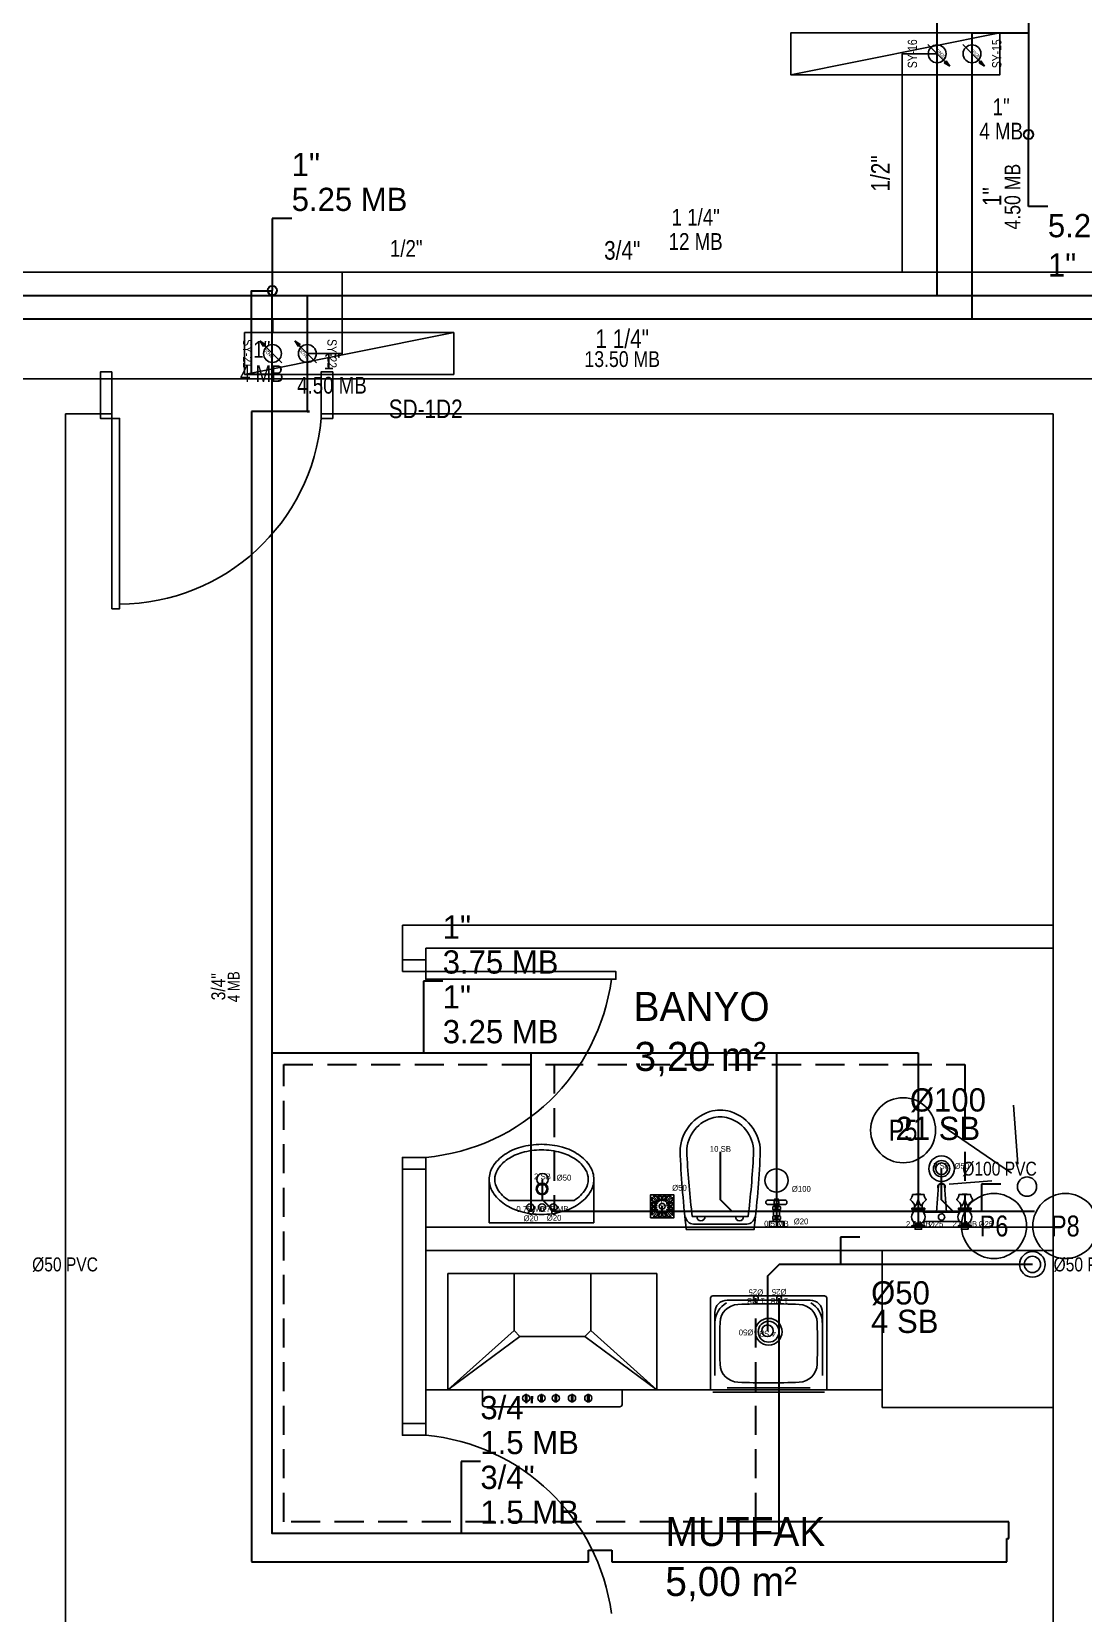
# Model space of a CAD drawing. Header units: centimetres. Extents: x 247996 to 315152, y -468471 to -440326.
# Drawn here: x 255468 to 255921, y -444762 to -444081 of the extents above; entities that cross this region are included whole.
import ezdxf
from ezdxf.enums import TextEntityAlignment as Align

# ---------------------------------------------------------------- set-up
doc = ezdxf.new("R2010")
doc.units = ezdxf.units.CM
doc.linetypes.add('0', pattern=[500, 500])
doc.linetypes.add('BASMA HATTI', pattern=[0.375, 0.25, -0.125])
for name, color, linetype in [('SCOTT-MD-YUK-BIRIMI', 7, 'CONTINUOUS'), ('SCOTT-MKDU0', 50, 'CONTINUOUS'), ('SCOTT-MTY-PISSU-KOLON', 211, 'Continuous'), ('SCOTT-MTY-PISSU-KOLONNO', 211, 'Continuous'), ('SCOTT-MTY-SAYAC', 3, 'Continuous'), ('SCOTT-MTY-SIRKULASYON-BORU', 31, 'Continuous'), ('SCOTT-MTY-TEFRIS', 15, 'CONTINUOUS'), ('SCOTT-MTY-VANA', 1, 'Continuous'), ('SCOTT-MTY-YUK-BIRIMI', 7, 'CONTINUOUS')]:
    doc.layers.add(name, color=color, linetype=linetype)
for name, color, linetype, lineweight in [('SCOTT-MTY-PISSU-BORU-TAVANDAN', 6, 'PISSU HATTI', 30), ('SCOTT-MTY-PISSU-CAP', 211, 'CONTINUOUS', 30), ('SCOTT-MTY-SICAKSU-BORU', 1, 'BASMA HATTI', 30), ('SCOTT-MTY-SOGUKSU-BORU', 5, '0', 30), ('SCOTT-MTY-TEMIZSU-CAP', 101, 'CONTINUOUS', 30)]:
    doc.layers.add(name, color=color, linetype=linetype, lineweight=lineweight)
doc.styles.add('CAP', font='wturkce.SHX', dxfattribs={"width": 0.65})
doc.styles.add('MtXpl_Comic_Sans_MS', font='comic.ttf')
doc.styles.add('MTY_CAP', font='wturkce.SHX', dxfattribs={"width": 0.65})
doc.styles.add('ROTAS', font='arial.ttf')
doc.linetypes.add('PISSU HATTI', pattern='A,0.5,0.5,["(",Standard,S=0.1,R=0,X=-0.01,Y=-0.036],-0.05', length=0.9)

# ---------------------------------------------------------------- blocks, each defined once
blk = doc.blocks.new('T-DOLAP')
blk.add_line((-45, -9), (45, 9))
blk.add_lwpolyline([(-45, -9), (45, -9), (45, 9), (-45, 9)], close=True)
blk = doc.blocks.new('MTY-SU SAYACI')
at = {"layer": 'SCOTT-MTY-VANA'}
blk.add_hatch(color=256, dxfattribs=at).paths.add_polyline_path([(9.8, 9.8), (5.6, 7), (7, 5.6)])
for p, q in [((-7.3, -7.3), (6.3, 6.3)), ((5.6, 7), (9.8, 9.8)), ((7, 5.6), (5.6, 7)), ((7, 5.6), (9.8, 9.8))]:
    blk.add_line(p, q, dxfattribs=at)
blk.add_circle((0, 0), 7, dxfattribs=at)
blk.add_attdef('CAP', (-2.3, -1.2), '', height=2.5, rotation=45, dxfattribs=at)
blk = doc.blocks.new('T-KOLON-P')
for radius in [5.5, 3.5]:
    blk.add_circle((0, 0), radius)
blk = doc.blocks.new('SUZGEC1')
at = {"layer": 'SCOTT-MTY-TEFRIS'}
blk.add_lwpolyline([(-5, -5), (-5, 5), (5, 5), (5, -5)], close=True, dxfattribs=at)
for points in [[(-4.33, 3.86), (-1.99, 1.52, 0.029484), (-2.15, 1.27), (-4.33, 2.48)], [(-2.48, 0.33), (-4.33, 0.33), (-4.33, 1.72), (-2.41, 0.65, 0.032775)], [(-3.86, 4.33), (-2.48, 4.33), (-1.27, 2.15, 0.029484), (-1.52, 1.99)], [(-0.65, 2.41, -0.032775), (-0.33, 2.48), (-0.33, 4.33), (-1.72, 4.33)], [(0.33, 2.48), (0.33, 4.33), (1.72, 4.33), (0.65, 2.41, 0.032775)], [(1.27, 2.15), (2.48, 4.33), (3.86, 4.33), (1.52, 1.99, 0.029484)], [(4.33, 3.86), (1.99, 1.52, -0.029484), (2.15, 1.27), (4.33, 2.48)], [(4.33, 0.33), (4.33, 1.72), (2.41, 0.65, -0.032775), (2.48, 0.33)], [(-2.48, -0.33), (-4.33, -0.33), (-4.33, -1.72), (-2.41, -0.65, -0.032775)], [(-4.33, -3.86), (-1.99, -1.52, -0.029484), (-2.15, -1.27), (-4.33, -2.48)], [(-3.86, -4.33), (-2.48, -4.33), (-1.27, -2.15, -0.029484), (-1.52, -1.99)], [(-0.33, -4.33), (-1.72, -4.33), (-0.65, -2.41, 0.032775), (-0.33, -2.48)], [(0.33, -2.48), (0.33, -4.33), (1.72, -4.33), (0.65, -2.41, -0.032775)], [(2.48, -4.33), (1.27, -2.15, 0.029484), (1.52, -1.99), (3.86, -4.33)], [(4.33, -2.48), (4.33, -3.86), (1.99, -1.52, 0.029484), (2.15, -1.27)], [(4.33, -0.33), (4.33, -1.72), (2.41, -0.65, 0.032775), (2.48, -0.33)]]:
    blk.add_lwpolyline(points, format="xyb", close=True, dxfattribs=at)
blk.add_circle((0, 0), 1.25, dxfattribs=at)
at = {"layer": 'SCOTT-MD-YUK-BIRIMI', "color": 6, "style": 'CAP'}
blk.add_attdef('PSCP', (4.29, 6.72), '', height=2.5, dxfattribs=at)
blk.add_attdef('PS', text='', height=2.5, dxfattribs=at).set_placement((0, 0), align=Align.CENTER)
blk = doc.blocks.new('EVIYE1')
at = {"layer": 'SCOTT-MTY-TEFRIS', "color": 6}
blk.add_circle((0, 15), 2.5, dxfattribs=at)
at = {"layer": 'SCOTT-MTY-TEFRIS', "color": 3, "ltscale": 10}
blk.add_circle((-5, 1), 1, dxfattribs=at)
at = {"layer": 'SCOTT-MTY-TEFRIS', "color": 1, "ltscale": 10}
blk.add_circle((5, 1), 1, dxfattribs=at)
at = {"layer": 'SCOTT-MD-YUK-BIRIMI', "color": 6, "style": 'CAP'}
blk.add_attdef('PS', text='', height=2.5, dxfattribs=at).set_placement((0, 15), align=Align.CENTER)
blk.add_attdef('PSCP', (6.08, 14.48), '', height=2.5, dxfattribs=at)
at = {"layer": 'SCOTT-MD-YUK-BIRIMI', "color": 3, "style": 'CAP'}
for tag, p in [('SO', (-5, 1)), ('SOCP', (-5, -2.99))]:
    blk.add_attdef(tag, text='', height=2.5, dxfattribs=at).set_placement(p, align=Align.CENTER)
at = {"layer": 'SCOTT-MD-YUK-BIRIMI', "color": 1, "style": 'CAP'}
for tag, p in [('SC', (5, 1)), ('SCCP', (5, -2.8))]:
    blk.add_attdef(tag, text='', height=2.5, dxfattribs=at).set_placement(p, align=Align.CENTER)
blk = doc.blocks.new('KLOZET1')
at = {"layer": 'SCOTT-MTY-TEFRIS', "color": 15}
blk.add_lwpolyline([(-3.88, 11.44, 0.414214), (-4.52, 10.8), (-4.52, 10.3, 0.414214), (-3.88, 9.66), (3.88, 9.66, 0.414214), (4.52, 10.3), (4.52, 10.8, 0.414214), (3.88, 11.44)], format="xyb", close=True, dxfattribs=at)
for points in [[(-1.61, 8.64), (-1.61, 7.54)], [(-1.21, 7.21), (-1.21, 4.8)], [(1.13, 8.88), (-1.06, 8.88)], [(-1.06, 7.3), (1.13, 7.3)], [(-0.51, 8.64), (-0.51, 7.54)], [(0.58, 8.64), (0.58, 7.54)], [(1.28, 4.8), (1.28, 5.24), (1.28, 7.21)], [(1.68, 8.64), (1.68, 7.54)], [(-1.61, 4.45), (-1.61, 3.35)], [(-1.35, 3.17), (-1.35, 2.32), (1.42, 2.32), (1.42, 3.17)], [(1.13, 4.69), (-1.06, 4.69)], [(-1.06, 3.11), (1.13, 3.11)], [(-0.51, 4.45), (-0.51, 3.35)], [(0.58, 4.45), (0.58, 3.35)], [(1.68, 4.45), (1.68, 3.35)]]:
    blk.add_lwpolyline(points, dxfattribs=at)
at = {"layer": 'SCOTT-MTY-TEFRIS', "color": 15, "elevation": 0}
for points in [[(-1, 10.3), (-1, 10.8, -0.414214), (-0.36, 11.44)], [(1, 10.3), (1, 10.8, 0.414214), (0.36, 11.44)]]:
    blk.add_lwpolyline(points, format="xyb", dxfattribs=at)
at = {"layer": 'SCOTT-MTY-TEFRIS', "color": 15}
for points in [[(-0.76, 11.45), (0.76, 11.45), (0.76, 11.98), (-0.76, 11.98)], [(-0.76, 8.88), (0.76, 8.88), (0.76, 9.66), (-0.76, 9.66)], [(3, 0), (-3, 0), (-3, 2.32), (3, 2.32)]]:
    blk.add_lwpolyline(points, close=True, dxfattribs=at)
at = {"layer": 'SCOTT-MTY-TEFRIS', "color": 6}
blk.add_circle((0, 20), 5, dxfattribs=at)
at = {"layer": 'SCOTT-MTY-TEFRIS', "color": 15}
for centre, radius, start, end in [((-1.06, 8.15), 0.734, 41.75917, 138.24096), ((-1.06, 8.03), 0.734, 221.7593, 318.24081), ((-0.36, 10.3, 0), 0.641, 179.99985, 270.00006), ((0.04, 8.15), 0.734, 41.75917, 138.24096), ((0.04, 8.03), 0.734, 221.7593, 318.24081), ((0.36, 10.3, 0), 0.641, 270.00006, 0), ((1.13, 8.15), 0.734, 41.75917, 138.24096), ((1.13, 8.03), 0.734, 221.7593, 318.24081), ((-1.06, 3.96), 0.734, 41.75917, 138.24096), ((-1.06, 3.84), 0.734, 221.7593, 318.24081), ((0.04, 3.96), 0.734, 41.75917, 138.24096), ((0.04, 3.84), 0.734, 221.7593, 318.24081), ((1.13, 3.96), 0.734, 41.75917, 138.24096), ((1.13, 3.84), 0.734, 221.7593, 318.24081)]:
    blk.add_arc(centre, radius, start, end, dxfattribs=at)
at = {"layer": 'SCOTT-MD-YUK-BIRIMI', "color": 6, "style": 'CAP'}
blk.add_attdef('PS', text='', height=2.5, dxfattribs=at).set_placement((0, 20), align=Align.CENTER)
blk.add_attdef('PSCP', (6.63, 15.09), '', height=2.5, dxfattribs=at)
at = {"layer": 'SCOTT-MD-YUK-BIRIMI', "color": 3, "style": 'CAP'}
blk.add_attdef('SO', text='', height=2.5, dxfattribs=at).set_placement((0, 0.13), align=Align.CENTER)
blk.add_attdef('SOCP', (7.43, 1.09), '', height=2.5, dxfattribs=at)
blk = doc.blocks.new('LAVABO1')
at = {"layer": 'SCOTT-MTY-TEFRIS', "color": 6}
blk.add_circle((0, 15), 2.5, dxfattribs=at)
at = {"layer": 'SCOTT-MTY-TEFRIS', "color": 3, "ltscale": 10}
blk.add_circle((-5, 1), 1, dxfattribs=at)
at = {"layer": 'SCOTT-MTY-TEFRIS', "color": 1, "ltscale": 10}
blk.add_circle((5, 1), 1, dxfattribs=at)
at = {"layer": 'SCOTT-MD-YUK-BIRIMI', "color": 6, "style": 'CAP'}
blk.add_attdef('PS', text='', height=2.5, dxfattribs=at).set_placement((0, 15), align=Align.CENTER)
blk.add_attdef('PSCP', (6.08, 14.48), '', height=2.5, dxfattribs=at)
at = {"layer": 'SCOTT-MD-YUK-BIRIMI', "color": 3, "style": 'CAP'}
for tag, p in [('SO', (-5, 1)), ('SOCP', (-5, -2.99))]:
    blk.add_attdef(tag, text='', height=2.5, dxfattribs=at).set_placement(p, align=Align.CENTER)
at = {"layer": 'SCOTT-MD-YUK-BIRIMI', "color": 1, "style": 'CAP'}
for tag, p in [('SC', (5, 1)), ('SCCP', (5, -2.8))]:
    blk.add_attdef(tag, text='', height=2.5, dxfattribs=at).set_placement(p, align=Align.CENTER)
blk = doc.blocks.new('DUS TEKNESI1')
at = {"layer": 'SCOTT-MTY-TEFRIS'}
for points in [[(-10, 13.89), (-10, 12.2, -0.146062), (-11.33, 8.88, 0.113221), (-13.28, 11.48, -0.416893), (-13.31, 11.96)], [(-6.69, 11.96, -0.17585), (-7.51, 13.89), (-12.49, 13.89, -0.17585), (-13.31, 11.96)], [(0, 18.37), (-0.63, 18.37, 0.391322), (-1.29, 17.76), (-2.2, 6.27)], [(0, 18.37), (0.63, 18.37, -0.391322), (1.29, 17.76), (2.2, 6.27)], [(6.69, 11.96, 0.17585), (7.51, 13.89), (12.49, 13.89, 0.17585), (13.31, 11.96)], [(10, 13.89), (10, 12.2, 0.146062), (11.33, 8.88, -0.113221), (13.28, 11.48)], [(-8.61, 6.88, -0.601952), (-8.61, 1.65), (-8.61, 0.83)], [(8.61, 6.88, 0.601952), (8.61, 1.65), (11.39, 1.65, 0.601952), (11.39, 6.88)], [(-12.77, 0.5), (-12.77, 0), (-10, 0), (-7.23, 0), (-7.23, 0.5, 0.153746), (-12.77, 0.5), (-10, 0.5), (-7.23, 0.5)], [(12.77, 0.5), (12.77, 0), (10, 0), (7.23, 0), (7.23, 0.5, -0.153746), (12.77, 0.5), (10, 0.5), (7.23, 0.5)]]:
    blk.add_lwpolyline(points, format="xyb", dxfattribs=at)
for points in [[(-12.77, 7.51), (-10, 7.51), (-7.23, 7.51), (-7.23, 8.01), (-10, 8.01), (-12.77, 8.01)], [(12.77, 7.51), (10, 7.51), (7.23, 7.51), (7.23, 8.01), (10, 8.01), (12.77, 8.01)], [(-8.61, 0), (-8.61, -1.03), (-11.39, -1.03), (-11.39, 0)], [(11.39, 0), (11.39, -1.03), (8.61, -1.03), (8.61, 0)]]:
    blk.add_lwpolyline(points, close=True, dxfattribs=at)
for points in [[(-11.64, 9.5), (-11.64, 8.01)], [(-11.39, 7.51), (-11.39, 6.88), (-8.61, 6.88)], [(-8.61, 7.51), (-8.61, 6.88)], [(-8.36, 9.5), (-8.36, 8.01)], [(8.36, 9.5), (8.36, 8.01)], [(11.39, 7.51), (11.39, 6.88), (8.61, 6.88)], [(8.61, 7.51), (8.61, 6.88)], [(11.64, 9.5), (11.64, 8.01)], [(-8.61, 1.65), (-11.39, 1.65), (-11.39, 0.83)], [(7.82, 6.27), (-7.82, 6.27)], [(-7.82, 2.27), (7.82, 2.27)], [(8.61, 1.65), (8.61, 0.83)], [(11.39, 1.65), (11.39, 0.83)]]:
    blk.add_lwpolyline(points, dxfattribs=at)
at = {"layer": 'SCOTT-MTY-TEFRIS', "color": 6}
blk.add_circle((0, 25), 2.5, dxfattribs=at)
at = {"layer": 'SCOTT-MTY-TEFRIS'}
for centre, radius, start, end in [((-9.99, 2.25), 11.85, 79.4131, 100.58675), ((0, 17.2), 1.6, 330.69749, 209.30263), ((9.99, 2.25), 11.85, 79.4131, 100.58675), ((-10, 4.27), 2.96, 117.90841, 242.09186), ((-3.77, 12.76), 6.25, 185.20803, 218.44761), ((-2.03, 5.93), 7.27, 130.25508, 156.09376), ((-6.95, 11.74), 0.344, 310.56547, 41.0891), ((6.95, 11.74), 0.344, 138.91075, 229.43465), ((2.03, 5.93), 7.27, 23.90632, 49.74465), ((3.77, 12.76), 6.25, 321.55251, 354.79208), ((13.05, 11.74), 0.344, 310.56547, 41.0891), ((0, 4.27), 1.37, 90.00021, 270.00006), ((0, 4.27), 1.37, 270.00006, 90.00021)]:
    blk.add_arc(centre, radius, start, end, dxfattribs=at)
at = {"layer": 'SCOTT-MD-YUK-BIRIMI', "color": 6, "style": 'CAP'}
blk.add_attdef('PS', text='', height=2.5, dxfattribs=at).set_placement((0, 25), align=Align.CENTER)
blk.add_attdef('PSCP', (5.6, 25), '', height=2.5, dxfattribs=at)
at = {"layer": 'SCOTT-MD-YUK-BIRIMI', "color": 3, "style": 'CAP'}
blk.add_attdef('SO', text='', height=2.5, dxfattribs=at).set_placement((-10, 0), align=Align.CENTER)
blk.add_attdef('SOCP', (-5.56, 0), '', height=2.5, dxfattribs=at)
at = {"layer": 'SCOTT-MD-YUK-BIRIMI', "color": 1, "style": 'CAP'}
blk.add_attdef('SC', text='', height=2.5, dxfattribs=at).set_placement((10, 0), align=Align.CENTER)
blk.add_attdef('SCCP', (15.92, 0), '', height=2.5, dxfattribs=at)
blk = doc.blocks.new('MTY-PIS SU CAP SB')
at = {"layer": 'SCOTT-MTY-PISSU-CAP'}
for p, q in [((0.833, 1.167), (0, 1.167)), ((0, 1.167), (0, 0))]:
    blk.add_line(p, q, dxfattribs=at)
at = {"layer": 'SCOTT-MTY-PISSU-CAP', "style": 'MTY_CAP', "width": 0.65}
blk.add_attdef('PSCP', text='', height=1, dxfattribs=at).set_placement((0.833, 1.79), align=Align.MIDDLE_LEFT)
at = {"layer": 'SCOTT-MTY-YUK-BIRIMI', "color": 211, "style": 'MTY_CAP', "width": 0.65}
blk.add_attdef('PS', text='', height=1, dxfattribs=at).set_placement((0.833, 0.566), align=Align.MIDDLE_LEFT)
blk = doc.blocks.new('MTY-TEMIZ SU CAP MB')
at = {"layer": 'SCOTT-MTY-TEMIZSU-CAP'}
for p, q in [((0.833, 3.096), (0, 3.096)), ((0, 3.096), (0, 0))]:
    blk.add_line(p, q, dxfattribs=at)
at = {"layer": 'SCOTT-MTY-TEMIZSU-CAP', "style": 'MTY_CAP', "width": 0.65}
for tag, p in [('SOCP', (0.833, 5.417)), ('SCCP', (0.833, 2.417))]:
    blk.add_attdef(tag, text='', height=1, dxfattribs=at).set_placement(p, align=Align.MIDDLE_LEFT)
at = {"layer": 'SCOTT-MTY-YUK-BIRIMI', "color": 101, "style": 'MTY_CAP', "width": 0.65}
for tag, p in [('SO', (0.833, 3.917)), ('SC', (0.833, 0.917))]:
    blk.add_attdef(tag, text='', height=1, dxfattribs=at).set_placement(p, align=Align.MIDDLE_LEFT)

msp = doc.modelspace()

# ---------------------------------------------------------------- linework, layer by layer
at = {"layer": 'SCOTT-MKDU0', "color": 8, "ltscale": 0.03}
for p, q in [((255058.88, -444230.95), (256182.95, -444230.95)), ((255177.26, -444230.95), (255502.95, -444230.95)), ((255592.95, -444230.95), (256182.95, -444230.95)), ((255482.95, -445226.15), (255482.95, -444245.95)), ((255482.95, -444245.95), (255502.95, -444245.95)), ((255482.95, -445226.15), (255482.95, -444245.95)), ((255482.95, -445226.15), (255482.95, -444245.95)), ((255592.95, -444245.95), (255907.95, -444245.95)), ((255907.95, -444245.95), (255797.95, -444245.95)), ((255907.95, -445186.67), (255907.95, -444245.95)), ((255907.95, -444465.95), (255907.95, -444245.95)), ((255907.95, -444355.95), (255907.95, -444245.95)), ((255907.95, -445186.67), (255907.95, -444245.95)), ((255627.95, -444465.95), (255907.95, -444465.95)), ((255627.95, -444485.95), (255627.95, -444465.95)), ((255637.95, -444489.26), (255637.95, -444475.95)), ((255637.95, -444489.26), (255637.95, -444475.95)), ((255637.95, -444475.95), (255907.95, -444475.95)), ((255892.77, -444568.87), (255890.81, -444543.5)), ((255889.98, -444572.76), (255860.4, -444552.56)), ((255627.95, -444685.49), (255627.95, -444565.95)), ((255637.95, -444685.49), (255637.95, -444565.95)), ((255637.95, -444585.95), (255637.95, -444565.95)), ((255665.27, -444575.41), (255665.27, -444594.06)), ((255710.3, -444575.41), (255710.3, -444594.06)), ((255881.56, -444576.01), (255863.19, -444577.43)), ((255673.73, -444584.43), (255701.83, -444584.43)), ((255637.95, -444595.95), (255907.95, -444595.95)), ((255665.27, -444594.06), (255710.3, -444594.06)), ((255637.95, -444605.95), (255907.95, -444605.95)), ((255907.95, -444605.95), (255834.33, -444605.95)), ((255834.33, -444605.95), (255834.33, -444673.64)), ((255907.95, -444673.64), (255907.95, -444605.95)), ((255647.44, -444615.96), (255675.94, -444615.96)), ((255647.44, -444665.96), (255647.44, -444615.96)), ((255737.44, -444615.96), (255708.94, -444615.96)), ((255737.44, -444665.96), (255737.44, -444615.96)), ((255760.5, -444665.97), (255760.5, -444626.55)), ((255761.5, -444625.55), (255809.5, -444625.55)), ((255767.65, -444627.4), (255803.35, -444627.4)), ((255810.5, -444626.55), (255810.5, -444665.97)), ((255762.35, -444659.82), (255762.35, -444632.7)), ((255808.65, -444632.7), (255808.65, -444659.82)), ((255675.94, -444640.46), (255647.44, -444665.96)), ((255647.44, -444665.96), (255678.44, -444642.96)), ((255706.44, -444642.96), (255737.44, -444665.96)), ((255737.44, -444665.96), (255708.94, -444640.46)), ((255803.35, -444665.12), (255767.65, -444665.12)), ((255637.95, -444665.95), (255834.33, -444665.95)), ((255834.33, -444665.95), (255637.95, -444665.95)), ((255834.33, -444665.95), (255637.95, -444665.95)), ((255737.44, -444665.96), (255647.44, -444665.96)), ((255662.42, -444672.26), (255662.42, -444665.96)), ((255680.89, -444668.01), (255680.89, -444670.59)), ((255680.89, -444668.01), (255681.5, -444668.01)), ((255680.89, -444670.59), (255680.89, -444671.1)), ((255681.5, -444671.1), (255680.89, -444671.1)), ((255681.5, -444668.01), (255681.5, -444670.59)), ((255681.5, -444670.59), (255681.5, -444671.1)), ((255687.47, -444668.01), (255687.47, -444670.59)), ((255687.47, -444668.01), (255688.09, -444668.01)), ((255687.47, -444670.59), (255687.47, -444671.1)), ((255688.09, -444671.1), (255687.47, -444671.1)), ((255688.09, -444668.01), (255688.09, -444670.59)), ((255688.09, -444670.59), (255688.09, -444671.1)), ((255693.62, -444668.01), (255693.62, -444670.59)), ((255693.62, -444668.01), (255694.24, -444668.01)), ((255693.62, -444670.59), (255693.62, -444671.1)), ((255693.62, -444671.1), (255694.24, -444671.1)), ((255694.24, -444668.01), (255694.24, -444670.59)), ((255694.24, -444670.59), (255694.24, -444671.1)), ((255700.62, -444668.01), (255700.62, -444670.59)), ((255700.62, -444668.01), (255701.23, -444668.01)), ((255700.62, -444670.59), (255700.62, -444671.09)), ((255700.62, -444671.1), (255701.23, -444671.1)), ((255701.23, -444668.01), (255701.23, -444670.59)), ((255701.23, -444670.59), (255701.23, -444671.1)), ((255707.61, -444668.01), (255707.61, -444670.59)), ((255707.61, -444668.01), (255708.23, -444668.01)), ((255707.61, -444670.59), (255707.61, -444671.09)), ((255707.61, -444671.1), (255708.23, -444671.1)), ((255708.23, -444668.01), (255708.23, -444670.59)), ((255708.23, -444670.59), (255708.23, -444671.1)), ((255722.42, -444665.96), (255722.42, -444672.26)), ((255809.5, -444666.97), (255761.5, -444666.97)), ((255721.42, -444673.26), (255663.42, -444673.26)), ((255834.33, -444673.64), (255907.95, -444673.64))]:
    msp.add_line(p, q, dxfattribs=at)
for points in [[(255502.95, -444227.95), (255497.95, -444227.95), (255497.95, -444247.95), (255502.95, -444247.95), (255502.95, -444227.95)], [(255502.95, -444227.95), (255497.95, -444227.95), (255497.95, -444247.95), (255502.95, -444247.95), (255502.95, -444227.95)], [(255502.95, -444227.95), (255497.95, -444227.95), (255497.95, -444247.95), (255502.95, -444247.95), (255502.95, -444227.95)], [(255597.95, -444227.95), (255592.95, -444227.95), (255592.95, -444247.95), (255597.95, -444247.95), (255597.95, -444227.95)], [(255597.95, -444227.95), (255592.95, -444227.95), (255592.95, -444247.95), (255597.95, -444247.95), (255597.95, -444227.95)], [(255597.95, -444227.95), (255592.95, -444227.95), (255592.95, -444247.95), (255597.95, -444247.95), (255597.95, -444227.95)], [(255627.95, -444485.95), (255627.95, -444480.95), (255637.95, -444480.95), (255637.95, -444485.95), (255627.95, -444485.95)], [(255627.95, -444570.95), (255627.95, -444565.95), (255637.95, -444565.95), (255637.95, -444570.95), (255627.95, -444570.95)], [(255627.95, -444680.49), (255627.95, -444685.49), (255637.95, -444685.49), (255637.95, -444680.49), (255627.95, -444680.49)]]:
    msp.add_lwpolyline(points, dxfattribs=at)
for points in [[(255502.95, -444247.95), (255506.26, -444247.95), (255506.26, -444329.82), (255502.95, -444329.82)], [(255502.95, -444247.95), (255506.26, -444247.95), (255506.26, -444329.82), (255502.95, -444329.82)], [(255502.95, -444247.95), (255506.26, -444247.95), (255506.26, -444329.82), (255502.95, -444329.82)], [(255637.95, -444485.95), (255637.95, -444489.26), (255719.82, -444489.26), (255719.82, -444485.95)]]:
    msp.add_lwpolyline(points, close=True, dxfattribs=at)
for points in [[(255750.07, -444596.99, -0.01664), (255747.45, -444565.15, -0.351622), (255760.24, -444546.24, -0.068714), (255764.66, -444545.63, -0.068714), (255769.08, -444546.24, -0.351622), (255781.86, -444565.15, -0.01664), (255779.25, -444596.99)], [(255752.64, -444591.42, -0.016866), (255750.33, -444564.96, -0.351778), (255761.05, -444549, -0.068022), (255764.66, -444548.51, -0.068022), (255768.26, -444549, -0.351778), (255778.99, -444564.96, -0.016866), (255776.68, -444591.42)]]:
    msp.add_lwpolyline(points, format="xyb", close=True, dxfattribs=at)
msp.add_lwpolyline([(255779.53, -444591.54, -0.389191), (255776.18, -444594.61), (255764.66, -444594.61), (255753.13, -444594.61, -0.389191), (255749.79, -444591.54, -0.389191)], format="xyb", dxfattribs=at)
for centre, radius in [((255896.68, -444578.52, 51), 4.14), ((255688.03, -444579.52), 2.52), ((255688.03, -444579.52), 2.12), ((255682.93, -444587.46), 1.56), ((255687.98, -444587.46), 1.56), ((255692.9, -444587.46), 1.56)]:
    msp.add_circle(centre, radius, dxfattribs=at)
for centre, radius, start, end in [((255505.7, -444240.29), 87.59, 270.36866, 354.98091), ((255505.7, -444240.29), 87.59, 270.36866, 354.98091), ((255505.7, -444240.29), 87.59, 270.36866, 354.98091), ((255629.72, -444477.38), 88.95, 275.30809, 352.32526), ((255685.27, -444584.74), 24.08, 105.51757, 123.83466), ((255687.78, -444593.79), 33.47, 90, 105.51757), ((255687.78, -444593.79), 31.07, 90, 105.51757), ((255687.78, -444593.79), 33.47, 74.48243, 90), ((255687.78, -444593.79), 31.07, 74.48243, 90), ((255690.29, -444584.74), 24.08, 56.16534, 74.48243), ((255675.6, -444575.41), 10.33, 148.28659, 180), ((255681.43, -444579.02), 17.19, 123.83466, 148.28659), ((255681.43, -444579.02), 14.8, 123.83466, 148.28659), ((255685.27, -444584.74), 21.68, 105.51757, 123.83466), ((255690.29, -444584.74), 21.68, 56.16534, 74.48243), ((255694.13, -444579.02), 14.8, 31.71341, 56.16534), ((255694.13, -444579.02), 17.19, 31.71341, 56.16534), ((255699.97, -444575.41), 10.33, 0, 31.71341), ((255675.6, -444575.41), 10.33, 180, 211.71341), ((255675.6, -444575.41), 7.93, 148.28659, 180), ((255675.6, -444575.41), 7.93, 180, 211.71341), ((255699.97, -444575.41), 7.93, 0, 31.71341), ((255699.97, -444575.41), 7.93, 328.28659, 0), ((255699.97, -444575.41), 10.33, 328.28659, 0), ((255681.43, -444571.8), 17.19, 211.71341, 236.16534), ((255681.43, -444571.8), 14.8, 211.71341, 238.62326), ((255694.13, -444571.8), 14.8, 301.37674, 328.28659), ((255694.13, -444571.8), 17.19, 303.83466, 328.28659), ((255685.27, -444566.08), 24.08, 236.16534, 254.48243), ((255687.78, -444557.03), 33.47, 254.48243, 270), ((255687.78, -444557.03), 33.47, 270, 285.51757), ((255690.29, -444566.08), 24.08, 285.51757, 303.83466), ((255756.35, -444591.42), 1.78, 180, 0), ((255772.96, -444591.42), 1.78, 180, 0), ((255681.17, -444669.57), 1.54, 100.57538, 259.46205), ((255681.17, -444669.57), 1.54, 282.6235, 77.37669), ((255687.75, -444669.57), 1.54, 100.57538, 259.46205), ((255687.75, -444669.57), 1.54, 282.6235, 77.37669), ((255693.9, -444669.57), 1.54, 100.57538, 259.46205), ((255693.9, -444669.57), 1.54, 282.6235, 77.37669), ((255700.9, -444669.57), 1.54, 100.57538, 259.46205), ((255700.9, -444669.57), 1.54, 282.6235, 77.37669), ((255707.89, -444669.57), 1.54, 100.57538, 259.46205), ((255707.89, -444669.57), 1.54, 282.6235, 77.37669), ((255663.42, -444672.26), 1, 180, 270), ((255721.42, -444672.26), 1, 270, 0), ((255629.72, -444774.05), 88.95, 7.67474, 84.69191)]:
    msp.add_arc(centre, radius, start, end, dxfattribs=at)
at = {"layer": 'SCOTT-MKDU0', "color": 8, "ltscale": 0.03, "extrusion": (0, 0, -1)}
for centre, major_axis, start_param, end_param in [((255761.5, -444626.55), (0.707, 0.707), 3.926991, 5.497787), ((255767.65, -444632.7), (-3.75, 3.75), 5.497787, 7.068583), ((255772.49, -444637.22), (-7.14, 7.14), 5.524757, 6.541187), ((255772.62, -444637.23), (-5.66, 5.66), 5.524757, 7.028844), ((255785.5, -444961.22), (332.25, 0), 4.67265, 4.752129), ((255798.38, -444637.23), (-5.66, 5.66), 0.825137, 2.329224), ((255803.35, -444632.7), (3.75, 3.75), -0.785398, 0.785398), ((255798.5, -444637.22), (7.14, 7.14), -0.258001, 0.758428), ((255809.5, -444626.55), (0.707, 0.707), -0.785398, 0.785398), ((256096.75, -444645.97), (-234.94, 234.94), 5.470817, 5.524757), ((255785.5, -444640.97), (-4.07, 4.07), 3.926991, 10.210176), ((255785.5, -444640.97), (-3.18, 3.18), 3.926991, 10.210176), ((255474.25, -444645.97), (234.94, 234.94), 0.758428, 0.812368), ((255772.62, -444654.72), (5.66, 5.66), 2.395934, 3.900021), ((255798.38, -444654.72), (5.66, 5.66), 0.812368, 2.316455), ((255785.5, -444330.72), (332.25, 0), 1.531058, 1.610536)]:
    msp.add_ellipse(centre, major_axis=major_axis, ratio=1, start_param=start_param, end_param=end_param, dxfattribs=at)
at = {"layer": 'SCOTT-MKDU0', "color": 8, "ltscale": 0.03, "invisible_edges": 1}
for points in [[(255708.94, -444640.46), (255675.94, -444640.46), (255675.94, -444615.96), (255708.94, -444615.96)], [(255675.94, -444640.46), (255708.94, -444640.46), (255706.44, -444642.96), (255678.44, -444642.96)]]:
    msp.add_3dface(points, dxfattribs=at)
at = {"layer": 'SCOTT-MTY-PISSU-BORU-TAVANDAN', "ltscale": 50}
for points in [[(255769.75, -444589.17), (255764.75, -444584.17), (255764.75, -444563.55)], [(255693.19, -444589.17), (255688.19, -444584.17), (255688.19, -444575.39)], [(255864.89, -444589.17), (255859.89, -444584.17), (255859.89, -444570.84)], [(255739.69, -444589.17), (255693.19, -444589.17)], [(255739.69, -444589.17), (255739.69, -444586.99)], [(255769.75, -444589.17), (255739.69, -444589.17)], [(255864.89, -444589.17), (255769.75, -444589.17)], [(255899.91, -444589.17), (255864.89, -444589.17)], [(255790.01, -444611.99), (255785.01, -444616.99), (255785.01, -444640.55)], [(255899.02, -444611.99), (255790.01, -444611.99)]]:
    msp.add_lwpolyline(points, dxfattribs=at)
at = {"layer": 'SCOTT-MTY-PISSU-KOLONNO'}
for centre in [(255843.36, -444554.27), (255882.46, -444595.47), (255913.16, -444595.47)]:
    msp.add_circle(centre, 14, dxfattribs=at)
at = {"layer": 'SCOTT-MTY-SICAKSU-BORU'}
for points in [[(255858, -444082), (255858, -444058), (255859, -444058), (255549, -444058), (255549, -443593), (255979, -443593), (255979, -443603), (255981.37, -443603), (255981.37, -443609.08)], [(255858, -444100), (255858, -444082)], [(255858, -444195), (255858, -444100)], [(255263, -444195), (255587, -444195)], [(255587, -444195), (255858, -444195)], [(255587, -444195), (255587, -444211)], [(255858, -444195), (256062, -444195)], [(255587, -444211), (255587, -444229)], [(255587, -444229), (255587, -444245), (255588, -444245), (255563, -444245), (255563, -444740), (255708, -444740), (255708, -444735), (255718, -444735), (255718, -444740), (255888, -444740), (255888, -444730), (255888.9, -444730), (255888.9, -444722.79)], [(255888.9, -444722.79), (255780.01, -444722.79)]]:
    msp.add_lwpolyline(points, dxfattribs=at)
at = {"layer": 'SCOTT-MTY-SICAKSU-BORU', "ltscale": 50}
for points in [[(255780.01, -444722.79), (255576.95, -444722.79), (255576.95, -444526.01), (255693.19, -444526.01)], [(255693.19, -444526.01), (255693.19, -444589.39)], [(255693.19, -444526.01), (255869.89, -444526.01)], [(255869.89, -444526.01), (255869.89, -444595.84)], [(255780.01, -444722.79), (255780.01, -444626.55)]]:
    msp.add_lwpolyline(points, dxfattribs=at)
at = {"layer": 'SCOTT-MTY-SIRKULASYON-BORU'}
for points in [[(255843, -444100), (255843, -444091), (255858, -444091)], [(255843, -444185), (255843, -444100)], [(255247, -444185), (255602, -444185)], [(255602, -444185), (255843, -444185)], [(255602, -444185), (255602, -444211)], [(255843, -444185), (256077, -444185)], [(255602, -444211), (255602, -444220), (255587, -444220)]]:
    msp.add_lwpolyline(points, dxfattribs=at)
at = {"layer": 'SCOTT-MTY-SOGUKSU-BORU', "ltscale": 50}
for points in [[(255648.51, -443796.4), (255648.51, -443867.21), (255897.32, -443867.21), (255897.32, -444125.79)], [(255790.01, -444727.79), (255571.95, -444727.79), (255571.95, -444192.83)], [(255571.95, -444521.01), (255683.19, -444521.01)], [(255683.19, -444521.01), (255683.19, -444589.39)], [(255683.19, -444521.01), (255788.86, -444521.01)], [(255788.86, -444521.01), (255788.86, -444595.71)], [(255788.86, -444521.01), (255849.89, -444521.01)], [(255849.89, -444521.01), (255849.89, -444595.84)], [(255790.01, -444727.79), (255790.01, -444626.55)]]:
    msp.add_lwpolyline(points, dxfattribs=at)
at = {"layer": 'SCOTT-MTY-SOGUKSU-BORU'}
for points in [[(255873, -444100), (255873, -444082)], [(255873, -444082), (255897.32, -444082)], [(255873, -444205), (255873, -444100)], [(255572, -444229), (255563, -444229), (255563, -444193), (255572, -444193)], [(255277, -444205), (255572, -444205)], [(255572, -444205), (255873, -444205)], [(255572, -444205), (255572, -444211)], [(255873, -444205), (256047, -444205)]]:
    msp.add_lwpolyline(points, dxfattribs=at)
at = {"layer": 'SCOTT-MTY-SOGUKSU-BORU', "ltscale": 50}
for centre in [(255897.32, -444125.79), (255571.95, -444192.83)]:
    msp.add_circle(centre, 2, dxfattribs=at)

# ---------------------------------------------------------------- block references
at = {"layer": 'SCOTT-MTY-PISSU-CAP'}
ref = msp.add_blockref('MTY-PIS SU CAP SB', (255877.14, -444589.17), dxfattribs=dict(at, xscale=10, yscale=10))
ref.add_attrib('PSCP', '%%C100', dxfattribs={"height": 10, "style": 'MTY_CAP'}).set_placement((255846.27, -444541.21), align=Align.MIDDLE_LEFT)
ref.add_attrib('PS', '21 SB', dxfattribs={"layer": 'SCOTT-MTY-YUK-BIRIMI', "height": 10, "style": 'MTY_CAP'}).set_placement((255840.08, -444553.45), align=Align.MIDDLE_LEFT)
ref = msp.add_blockref('MTY-PIS SU CAP SB', (255816.45, -444611.99), dxfattribs=dict(at, xscale=10, yscale=10))
ref.add_attrib('PSCP', '%%C50', dxfattribs={"height": 10, "style": 'MTY_CAP'}).set_placement((255829.58, -444624.25), align=Align.MIDDLE_LEFT)
ref.add_attrib('PS', '4 SB', dxfattribs={"layer": 'SCOTT-MTY-YUK-BIRIMI', "height": 10, "style": 'MTY_CAP'}).set_placement((255829.58, -444636.49), align=Align.MIDDLE_LEFT)
at = {"layer": 'SCOTT-MTY-PISSU-KOLON'}
for p in [(255859.9, -444570.8), (255899, -444612)]:
    msp.add_blockref('T-KOLON-P', p, dxfattribs=at)
at = {"layer": 'SCOTT-MTY-SAYAC', "rotation": 180}
msp.add_blockref('T-DOLAP', (255840, -444091), dxfattribs=at)
at = {"layer": 'SCOTT-MTY-SAYAC'}
ref = msp.add_blockref('MTY-SU SAYACI', (255858, -444091), dxfattribs=dict(at, xscale=0.55, yscale=0.55, rotation=270))
ref.add_attrib('CAP', 'DN20', (255857.37, -444089.74), dxfattribs={"height": 1.375, "rotation": 315})
ref = msp.add_blockref('MTY-SU SAYACI', (255873, -444091), dxfattribs=dict(at, xscale=0.55, yscale=0.55, rotation=270))
ref.add_attrib('CAP', 'DN20', (255872.37, -444089.74), dxfattribs={"height": 1.375, "rotation": 315})
msp.add_blockref('T-DOLAP', (255605, -444220), dxfattribs=at)
ref = msp.add_blockref('MTY-SU SAYACI', (255572, -444220), dxfattribs=dict(at, xscale=0.55, yscale=0.55, rotation=90))
ref.add_attrib('CAP', 'DN20', (255572.63, -444221.26), dxfattribs={"height": 1.375, "rotation": 135})
ref = msp.add_blockref('MTY-SU SAYACI', (255587, -444220), dxfattribs=dict(at, xscale=0.55, yscale=0.55, rotation=90))
ref.add_attrib('CAP', 'DN20', (255587.63, -444221.26), dxfattribs={"height": 1.375, "rotation": 135})
at = {"layer": 'SCOTT-MTY-TEMIZSU-CAP'}
ref = msp.add_blockref('MTY-TEMIZ SU CAP MB', (255897.32, -444125.79), dxfattribs=dict(at, xscale=-10, yscale=10, rotation=180))
ref.add_attrib('SO', '5.25 MB', dxfattribs={"layer": 'SCOTT-MTY-YUK-BIRIMI', "height": 10, "style": 'MTY_CAP'}).set_placement((255905.65, -444164.96), align=Align.MIDDLE_LEFT)
ref.add_attrib('SOCP', '1"', dxfattribs={"height": 10, "style": 'MTY_CAP'}).set_placement((255905.65, -444181.86), align=Align.MIDDLE_LEFT)
ref = msp.add_blockref('MTY-TEMIZ SU CAP MB', (255571.95, -444192.83), dxfattribs=dict(at, xscale=10, yscale=10))
ref.add_attrib('SO', '5.25 MB', dxfattribs={"layer": 'SCOTT-MTY-YUK-BIRIMI', "height": 10, "style": 'MTY_CAP'}).set_placement((255580.28, -444153.66), align=Align.MIDDLE_LEFT)
ref.add_attrib('SOCP', '1"', dxfattribs={"height": 10, "style": 'MTY_CAP'}).set_placement((255580.28, -444138.66), align=Align.MIDDLE_LEFT)
ref = msp.add_blockref('MTY-TEMIZ SU CAP MB', (255636.93, -444521.01), dxfattribs=dict(at, xscale=10, yscale=10))
ref.add_attrib('SCCP', '1"', dxfattribs={"height": 10, "style": 'MTY_CAP'}).set_placement((255645.26, -444496.84), align=Align.MIDDLE_LEFT)
ref.add_attrib('SC', '3.25 MB', dxfattribs={"layer": 'SCOTT-MTY-YUK-BIRIMI', "height": 10, "style": 'MTY_CAP'}).set_placement((255645.26, -444511.84), align=Align.MIDDLE_LEFT)
ref.add_attrib('SO', '3.75 MB', dxfattribs={"layer": 'SCOTT-MTY-YUK-BIRIMI', "height": 10, "style": 'MTY_CAP'}).set_placement((255645.26, -444481.84), align=Align.MIDDLE_LEFT)
ref.add_attrib('SOCP', '1"', dxfattribs={"height": 10, "style": 'MTY_CAP'}).set_placement((255645.26, -444466.84), align=Align.MIDDLE_LEFT)
ref = msp.add_blockref('MTY-TEMIZ SU CAP MB', (255653.14, -444727.79), dxfattribs=dict(at, xscale=10, yscale=10))
ref.add_attrib('SCCP', '3/4"', dxfattribs={"height": 10, "style": 'MTY_CAP'}).set_placement((255661.47, -444703.63), align=Align.MIDDLE_LEFT)
ref.add_attrib('SC', '1.5 MB', dxfattribs={"layer": 'SCOTT-MTY-YUK-BIRIMI', "height": 10, "style": 'MTY_CAP'}).set_placement((255661.47, -444718.63), align=Align.MIDDLE_LEFT)
ref.add_attrib('SO', '1.5 MB', dxfattribs={"layer": 'SCOTT-MTY-YUK-BIRIMI', "height": 10, "style": 'MTY_CAP'}).set_placement((255661.47, -444688.63), align=Align.MIDDLE_LEFT)
ref.add_attrib('SOCP', '3/4"', dxfattribs={"height": 10, "style": 'MTY_CAP'}).set_placement((255661.47, -444673.63), align=Align.MIDDLE_LEFT)
at = {"layer": 'SCOTT-MTY-VANA'}
ref = msp.add_blockref('KLOZET1', (255788.86, -444595.84), dxfattribs=at)
ref.add_attrib('SO', '0.5 MB', dxfattribs={"layer": 'SCOTT-MD-YUK-BIRIMI', "height": 2.5, "style": 'CAP'}).set_placement((255788.86, -444595.71), align=Align.CENTER)
ref.add_attrib('PS', '10 SB', dxfattribs={"layer": 'SCOTT-MD-YUK-BIRIMI', "height": 2.5, "style": 'CAP'}).set_placement((255764.75, -444563.55), align=Align.CENTER)
ref.add_attrib('PSCP', '%%C100', (255795.48, -444580.75), dxfattribs={"layer": 'SCOTT-MD-YUK-BIRIMI', "height": 2.5, "style": 'CAP'})
ref.add_attrib('SOCP', '%%C20', (255796.28, -444594.75), dxfattribs={"layer": 'SCOTT-MD-YUK-BIRIMI', "height": 2.5, "style": 'CAP'})
ref = msp.add_blockref('DUS TEKNESI1', (255859.89, -444595.84), dxfattribs=at)
ref.add_attrib('SO', '2.5 MB', dxfattribs={"layer": 'SCOTT-MD-YUK-BIRIMI', "height": 2.5, "style": 'CAP'}).set_placement((255849.89, -444595.84), align=Align.CENTER)
ref.add_attrib('SC', '2.5 MB', dxfattribs={"layer": 'SCOTT-MD-YUK-BIRIMI', "height": 2.5, "style": 'CAP'}).set_placement((255869.89, -444595.84), align=Align.CENTER)
ref.add_attrib('PS', '7 SB', dxfattribs={"layer": 'SCOTT-MD-YUK-BIRIMI', "height": 2.5, "style": 'CAP'}).set_placement((255859.89, -444570.84), align=Align.CENTER)
ref.add_attrib('PSCP', '%%C50', (255865.49, -444570.84), dxfattribs={"layer": 'SCOTT-MD-YUK-BIRIMI', "height": 2.5, "style": 'CAP'})
ref.add_attrib('SCCP', '%%C25', (255875.82, -444595.84), dxfattribs={"layer": 'SCOTT-MD-YUK-BIRIMI', "height": 2.5, "style": 'CAP'})
ref.add_attrib('SOCP', '%%C25', (255854.34, -444595.84), dxfattribs={"layer": 'SCOTT-MD-YUK-BIRIMI', "height": 2.5, "style": 'CAP'})
ref = msp.add_blockref('LAVABO1', (255688.19, -444590.39), dxfattribs=at)
ref.add_attrib('SC', '0.75 MB', dxfattribs={"layer": 'SCOTT-MD-YUK-BIRIMI', "height": 2.5, "style": 'CAP'}).set_placement((255693.19, -444589.39), align=Align.CENTER)
ref.add_attrib('SO', '0.75 MB', dxfattribs={"layer": 'SCOTT-MD-YUK-BIRIMI', "height": 2.5, "style": 'CAP'}).set_placement((255683.19, -444589.39), align=Align.CENTER)
ref.add_attrib('PS', '2 SB', dxfattribs={"layer": 'SCOTT-MD-YUK-BIRIMI', "height": 2.5, "style": 'CAP'}).set_placement((255688.19, -444575.39), align=Align.CENTER)
ref.add_attrib('SCCP', '%%C20', dxfattribs={"layer": 'SCOTT-MD-YUK-BIRIMI', "height": 2.5, "style": 'CAP'}).set_placement((255693.19, -444593.19), align=Align.CENTER)
ref.add_attrib('PSCP', '%%C50', (255694.27, -444575.91), dxfattribs={"layer": 'SCOTT-MD-YUK-BIRIMI', "height": 2.5, "style": 'CAP'})
ref.add_attrib('SOCP', '%%C20', dxfattribs={"layer": 'SCOTT-MD-YUK-BIRIMI', "height": 2.5, "style": 'CAP'}).set_placement((255683.19, -444593.39), align=Align.CENTER)
msp.add_blockref('SUZGEC1', (255739.69, -444586.99), dxfattribs=at).add_auto_attribs({'PS': '2 SB', 'PSCP': '%%C50'})
ref = msp.add_blockref('EVIYE1', (255785.01, -444625.55), dxfattribs=dict(at, rotation=180))
ref.add_attrib('SC', '1 MB', dxfattribs={"layer": 'SCOTT-MD-YUK-BIRIMI', "height": 2.5, "rotation": 180, "style": 'CAP'}).set_placement((255780.01, -444626.55), align=Align.CENTER)
ref.add_attrib('SO', '1 MB', dxfattribs={"layer": 'SCOTT-MD-YUK-BIRIMI', "height": 2.5, "rotation": 180, "style": 'CAP'}).set_placement((255790.01, -444626.55), align=Align.CENTER)
ref.add_attrib('PS', '4 SB', dxfattribs={"layer": 'SCOTT-MD-YUK-BIRIMI', "height": 2.5, "rotation": 180, "style": 'CAP'}).set_placement((255785.01, -444640.55), align=Align.CENTER)
ref.add_attrib('SCCP', '%%C25', dxfattribs={"layer": 'SCOTT-MD-YUK-BIRIMI', "height": 2.5, "rotation": 180, "style": 'CAP'}).set_placement((255780.01, -444622.75), align=Align.CENTER)
ref.add_attrib('PSCP', '%%C50', (255778.93, -444640.03), dxfattribs={"layer": 'SCOTT-MD-YUK-BIRIMI', "height": 2.5, "rotation": 180, "style": 'CAP'})
ref.add_attrib('SOCP', '%%C25', dxfattribs={"layer": 'SCOTT-MD-YUK-BIRIMI', "height": 2.5, "rotation": 180, "style": 'CAP'}).set_placement((255790.01, -444622.55), align=Align.CENTER)

# ---------------------------------------------------------------- texts
at = {"layer": 'SCOTT-MKDU0', "color": 8, "ltscale": 0.03, "style": 'MtXpl_Comic_Sans_MS'}
for s, p in [('BANYO', (255727.41, -444507.25)), ('3,20 m²', (255727.79, -444528.73)), ('MUTFAK', (255741.14, -444733.2)), ('5,00 m²', (255741.03, -444754.69))]:
    msp.add_text(s, height=12.5, dxfattribs=at).set_placement(p)
at = {"layer": 'SCOTT-MTY-PISSU-CAP', "style": 'ROTAS', "width": 0.8}
for s, p in [('Ø100 PVC', (255884.84, -444570.8)), ('Ø50 PVC', (255482.76, -444612)), ('Ø50 PVC', (255922.26, -444612))]:
    msp.add_text(s, height=6, dxfattribs=at).set_placement(p, align=Align.MIDDLE_CENTER)
at = {"layer": 'SCOTT-MTY-PISSU-KOLONNO', "style": 'ROTAS', "width": 0.8}
for s, p in [('P5', (255843.36, -444554.27)), ('P6', (255882.46, -444595.47)), ('P8', (255913.16, -444595.47))]:
    msp.add_text(s, height=9, dxfattribs=at).set_placement(p, align=Align.MIDDLE_CENTER)
at = {"layer": 'SCOTT-MTY-SAYAC', "style": 'ROTAS', "width": 0.8}
msp.add_text('SD-1D2', height=8, dxfattribs=at).set_placement((255637.94, -444243.8), align=Align.MIDDLE_CENTER)
at = {"layer": 'SCOTT-MTY-TEMIZSU-CAP', "style": 'ROTAS', "width": 0.8}
for s, height, p in [('1"', 7.2, (255885.56, -444113.84)), ('4 MB', 7.2, (255885.56, -444124.28)), ('1 1/4"', 7.2, (255754.1, -444161.34)), ('12 MB', 7.2, (255754.1, -444171.78)), ('1/2"', 7.2, (255629.56, -444174.78)), ('3/4"', 8, (255722.5, -444175.6)), ('1 1/4"', 8, (255722.5, -444213.6)), ('1"', 7.2, (255567.44, -444218.22)), ('1"', 7.2, (255597.61, -444223.22)), ('13.50 MB', 6.8, (255722.5, -444222.4)), ('4 MB', 7.2, (255567.44, -444228.66)), ('4.50 MB', 7.2, (255597.61, -444233.66))]:
    msp.add_text(s, height=height, dxfattribs=at).set_placement(p, align=Align.MIDDLE_CENTER)
for s, height, p in [('1/2"', 8, (255833.6, -444142.5)), ('4.50 MB', 6.8, (255890.4, -444152.5)), ('1"', 8, (255881.6, -444152.5)), ('3/4"', 6, (255548.7, -444492.5)), ('4 MB', 5.1, (255555.3, -444492.5))]:
    msp.add_text(s, height=height, rotation=90, dxfattribs=at).set_placement(p, align=Align.MIDDLE_CENTER)
at = {"layer": 'SCOTT-MTY-VANA', "style": 'ROTAS', "width": 0.8}
for s, rotation, p in [('SY-16', 90, (255847.35, -444091)), ('SY-15', 90, (255883.65, -444091)), ('SY-21', -90, (255561.35, -444220)), ('SY-22', -90, (255597.65, -444220))]:
    msp.add_text(s, height=4, rotation=rotation, dxfattribs=at).set_placement(p, align=Align.MIDDLE_CENTER)

doc.saveas('drawing.dxf')
